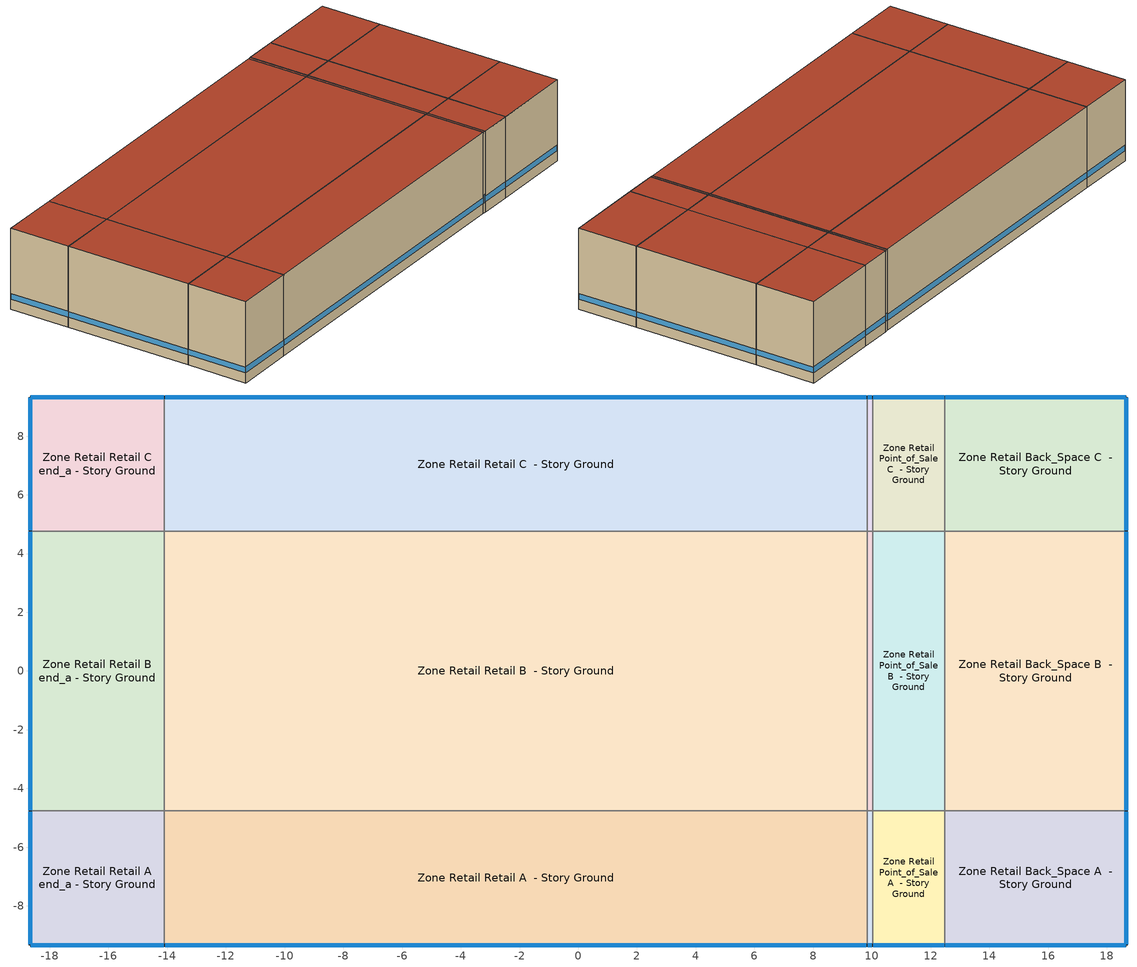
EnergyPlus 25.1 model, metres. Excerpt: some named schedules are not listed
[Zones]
Zone Retail Back_Space A  - Story Ground
 floor ground (ext-slab): 12.48,-9.33 12.48,-4.76 18.67,-4.76 18.67,-9.33 z0
 wall outside (Typical Insulated Steel Framed Exterior Wall R-17.24): 12.48,-9.33 18.67,-9.33 18.67,-4.76 z0:6.1
 wall to Zone Retail Point_of_Sale A  - Story Ground (Typical Interior Wall): 12.48,-4.76 12.48,-9.33 z0:6.1
 wall to Zone Retail Back_Space B  - Story Ground (Typical Interior Wall): 18.67,-4.76 12.48,-4.76 z0:6.1
 window (U 0.52 SHGC 0.49 Simple Glazing Window U-0.52 SHGC 0.49): 18.67,-9.31 18.67,-4.79 / 12.51,-9.33 18.64,-9.33 z0.76:1.19
 roof outside (Typical IEAD Roof R-25.0): 18.67,-9.33 18.67,-4.76 12.48,-4.76 12.48,-9.33 z6.1
Zone Retail Back_Space B  - Story Ground
 floor ground (ext-slab): 12.48,-4.76 12.48,4.76 18.67,4.76 18.67,-4.76 z0
 wall outside (Typical Insulated Steel Framed Exterior Wall R-17.24): 18.67,-4.76 18.67,4.76 z0:6.1
 wall to Zone Retail Point_of_Sale B  - Story Ground (Typical Interior Wall): 12.48,4.76 12.48,-4.76 z0:6.1
 wall to Zone Retail Back_Space C  - Story Ground (Typical Interior Wall): 18.67,4.76 12.48,4.76 z0:6.1
 window (U 0.52 SHGC 0.49 Simple Glazing Window U-0.52 SHGC 0.49): 18.67,-4.74 18.67,4.74 z0.76:1.19
 roof outside (Typical IEAD Roof R-25.0): 18.67,-4.76 18.67,4.76 12.48,4.76 12.48,-4.76 z6.1
Zone Retail Back_Space C  - Story Ground
 floor ground (ext-slab): 12.48,4.76 12.48,9.33 18.67,9.33 18.67,4.76 z0
 wall outside (Typical Insulated Steel Framed Exterior Wall R-17.24): 18.67,4.76 18.67,9.33 12.48,9.33 z0:6.1
 wall to Zone Retail Point_of_Sale C  - Story Ground (Typical Interior Wall): 12.48,9.33 12.48,4.76 z0:6.1
 window (U 0.52 SHGC 0.49 Simple Glazing Window U-0.52 SHGC 0.49): 18.64,9.33 12.51,9.33 / 18.67,4.79 18.67,9.31 z0.76:1.19
 roof outside (Typical IEAD Roof R-25.0): 18.67,4.76 18.67,9.33 12.48,9.33 12.48,4.76 z6.1
Zone Retail Entry A  - Story Ground
 floor ground (ext-slab): 9.84,-9.33 9.84,-4.76 10.03,-4.76 10.03,-9.33 z0
 wall outside (Typical Insulated Steel Framed Exterior Wall R-17.24): 9.84,-9.33 10.03,-9.33 z0:6.1
 wall to Zone Retail Retail A  - Story Ground (Typical Interior Wall): 9.84,-4.76 9.84,-9.33 z0:6.1
 wall to Zone Retail Entry B  - Story Ground (Typical Interior Wall): 10.03,-4.76 9.84,-4.76 z0:6.1
 wall to Zone Retail Point_of_Sale A  - Story Ground (Typical Interior Wall): 10.03,-9.33 10.03,-4.76 z0:6.1
 window (U 0.52 SHGC 0.49 Simple Glazing Window U-0.52 SHGC 0.49): 9.86,-9.33 10.01,-9.33 z0.76:1.34
 roof outside (Typical IEAD Roof R-25.0): 10.03,-9.33 10.03,-4.76 9.84,-4.76 9.84,-9.33 z6.1
Zone Retail Entry B  - Story Ground
 floor ground (ext-slab): 9.84,-4.76 9.84,4.76 10.03,4.76 10.03,-4.76 z0
 wall to Zone Retail Retail B  - Story Ground (Typical Interior Wall): 9.84,4.76 9.84,-4.76 z0:6.1
 wall to Zone Retail Entry C  - Story Ground (Typical Interior Wall): 10.03,4.76 9.84,4.76 z0:6.1
 wall to Zone Retail Point_of_Sale B  - Story Ground (Typical Interior Wall): 10.03,-4.76 10.03,4.76 z0:6.1
 roof outside (Typical IEAD Roof R-25.0): 10.03,-4.76 10.03,4.76 9.84,4.76 9.84,-4.76 z6.1
Zone Retail Entry C  - Story Ground
 floor ground (ext-slab): 9.84,4.76 9.84,9.33 10.03,9.33 10.03,4.76 z0
 wall outside (Typical Insulated Steel Framed Exterior Wall R-17.24): 10.03,9.33 9.84,9.33 z0:6.1
 wall to Zone Retail Retail C  - Story Ground (Typical Interior Wall): 9.84,9.33 9.84,4.76 z0:6.1
 wall to Zone Retail Point_of_Sale C  - Story Ground (Typical Interior Wall): 10.03,4.76 10.03,9.33 z0:6.1
 window (U 0.52 SHGC 0.49 Simple Glazing Window U-0.52 SHGC 0.49): 10.01,9.33 9.86,9.33 z0.76:1.34
 roof outside (Typical IEAD Roof R-25.0): 10.03,4.76 10.03,9.33 9.84,9.33 9.84,4.76 z6.1
Zone Retail Point_of_Sale A  - Story Ground
 floor ground (ext-slab): 10.03,-9.33 10.03,-4.76 12.48,-4.76 12.48,-9.33 z0
 wall outside (Typical Insulated Steel Framed Exterior Wall R-17.24): 10.03,-9.33 12.48,-9.33 z0:6.1
 wall to Zone Retail Point_of_Sale B  - Story Ground (Typical Interior Wall): 12.48,-4.76 10.03,-4.76 z0:6.1
 window (U 0.52 SHGC 0.49 Simple Glazing Window U-0.52 SHGC 0.49): 10.06,-9.33 12.46,-9.33 z0.76:1.2
 roof outside (Typical IEAD Roof R-25.0): 12.48,-9.33 12.48,-4.76 10.03,-4.76 10.03,-9.33 z6.1
Zone Retail Point_of_Sale B  - Story Ground
 floor ground (ext-slab): 10.03,-4.76 10.03,4.76 12.48,4.76 12.48,-4.76 z0
 wall to Zone Retail Point_of_Sale C  - Story Ground (Typical Interior Wall): 12.48,4.76 10.03,4.76 z0:6.1
 roof outside (Typical IEAD Roof R-25.0): 12.48,-4.76 12.48,4.76 10.03,4.76 10.03,-4.76 z6.1
Zone Retail Point_of_Sale C  - Story Ground
 floor ground (ext-slab): 10.03,4.76 10.03,9.33 12.48,9.33 12.48,4.76 z0
 wall outside (Typical Insulated Steel Framed Exterior Wall R-17.24): 12.48,9.33 10.03,9.33 z0:6.1
 window (U 0.52 SHGC 0.49 Simple Glazing Window U-0.52 SHGC 0.49): 12.46,9.33 10.06,9.33 z0.76:1.2
 roof outside (Typical IEAD Roof R-25.0): 12.48,4.76 12.48,9.33 10.03,9.33 10.03,4.76 z6.1
Zone Retail Retail A  - Story Ground
 floor ground (ext-slab): -14.09,-9.33 -14.09,-4.76 9.84,-4.76 9.84,-9.33 z0
 wall outside (Typical Insulated Steel Framed Exterior Wall R-17.24): -14.09,-9.33 9.84,-9.33 z0:6.1
 wall to Zone Retail Retail A end_a - Story Ground (Typical Interior Wall): -14.09,-4.76 -14.09,-9.33 z0:6.1
 wall to Zone Retail Retail B  - Story Ground (Typical Interior Wall): 9.84,-4.76 -14.09,-4.76 z0:6.1
 window (U 0.52 SHGC 0.49 Simple Glazing Window U-0.52 SHGC 0.49): -14.07,-9.33 9.81,-9.33 z0.76:1.19
 roof outside (Typical IEAD Roof R-25.0): 9.84,-9.33 9.84,-4.76 -14.09,-4.76 -14.09,-9.33 z6.1
Zone Retail Retail A end_a - Story Ground
 floor ground (ext-slab): -18.67,-9.33 -18.67,-4.76 -14.09,-4.76 -14.09,-9.33 z0
 wall outside (Typical Insulated Steel Framed Exterior Wall R-17.24): -18.67,-4.76 -18.67,-9.33 -14.09,-9.33 z0:6.1
 wall to Zone Retail Retail B end_a - Story Ground (Typical Interior Wall): -14.09,-4.76 -18.67,-4.76 z0:6.1
 window (U 0.52 SHGC 0.49 Simple Glazing Window U-0.52 SHGC 0.49): -18.67,-4.79 -18.67,-9.31 / -18.64,-9.33 -14.12,-9.33 z0.76:1.19
 roof outside (Typical IEAD Roof R-25.0): -14.09,-9.33 -14.09,-4.76 -18.67,-4.76 -18.67,-9.33 z6.1
Zone Retail Retail B  - Story Ground
 floor ground (ext-slab): -14.09,-4.76 -14.09,4.76 9.84,4.76 9.84,-4.76 z0
 wall to Zone Retail Retail B end_a - Story Ground (Typical Interior Wall): -14.09,4.76 -14.09,-4.76 z0:6.1
 wall to Zone Retail Retail C  - Story Ground (Typical Interior Wall): 9.84,4.76 -14.09,4.76 z0:6.1
 roof outside (Typical IEAD Roof R-25.0): 9.84,-4.76 9.84,4.76 -14.09,4.76 -14.09,-4.76 z6.1
Zone Retail Retail B end_a - Story Ground
 floor ground (ext-slab): -18.67,-4.76 -18.67,4.76 -14.09,4.76 -14.09,-4.76 z0
 wall outside (Typical Insulated Steel Framed Exterior Wall R-17.24): -18.67,4.76 -18.67,-4.76 z0:6.1
 wall to Zone Retail Retail C end_a - Story Ground (Typical Interior Wall): -14.09,4.76 -18.67,4.76 z0:6.1
 window (U 0.52 SHGC 0.49 Simple Glazing Window U-0.52 SHGC 0.49): -18.67,4.74 -18.67,-4.74 z0.76:1.19
 roof outside (Typical IEAD Roof R-25.0): -14.09,-4.76 -14.09,4.76 -18.67,4.76 -18.67,-4.76 z6.1
Zone Retail Retail C  - Story Ground
 floor ground (ext-slab): -14.09,4.76 -14.09,9.33 9.84,9.33 9.84,4.76 z0
 wall outside (Typical Insulated Steel Framed Exterior Wall R-17.24): 9.84,9.33 -14.09,9.33 z0:6.1
 wall to Zone Retail Retail C end_a - Story Ground (Typical Interior Wall): -14.09,9.33 -14.09,4.76 z0:6.1
 window (U 0.52 SHGC 0.49 Simple Glazing Window U-0.52 SHGC 0.49): 9.81,9.33 -14.07,9.33 z0.76:1.19
 roof outside (Typical IEAD Roof R-25.0): 9.84,4.76 9.84,9.33 -14.09,9.33 -14.09,4.76 z6.1
Zone Retail Retail C end_a - Story Ground
 floor ground (ext-slab): -18.67,4.76 -18.67,9.33 -14.09,9.33 -14.09,4.76 z0
 wall outside (Typical Insulated Steel Framed Exterior Wall R-17.24): -14.09,9.33 -18.67,9.33 -18.67,4.76 z0:6.1
 window (U 0.52 SHGC 0.49 Simple Glazing Window U-0.52 SHGC 0.49): -18.67,9.31 -18.67,4.79 / -14.12,9.33 -18.64,9.33 z0.76:1.19
 roof outside (Typical IEAD Roof R-25.0): -14.09,4.76 -14.09,9.33 -18.67,9.33 -18.67,4.76 z6.1
[Building]
ComStock DOE Ref Pre-1980|RetailStandalone: North Axis {deg}=0; Terrain=City
[Site:Location]
Cloquet Carlton Co_MN_USA: Latitude {deg}=46.7; Longitude {deg}=-92.5; Time Zone {hr}=-6; Elevation {m}=390
[Site:GroundTemperature:BuildingSurface]
19.527, 19.502, 19.536, 19.598, 20.002, 21.64, 22.225, 22.375, 21.449, 20.121, 19.802, 19.633
[Site:WaterMainsTemperature]
Calculation Method=Correlation; Annual Average Outdoor Air Temperature {C}=6.06667; Maximum Difference In Monthly Average Outdoor Air Temperatures {deltaC}=29.76
[SizingPeriod:DesignDay] Month=7; Day of Month=21; Day Type=SummerDesignDay; Daily Dry-Bulb Temperature Range {deltaC}=11.5; Dry-Bulb Temperature Range Modifier Type=DefaultMultipliers; Barometric Pressure {Pa}=96727; Wind Speed {m/s}=4.3; Wind Direction {deg}=200; Rain Indicator=No; Snow Indicator=No; Daylight Saving Time Indicator=No; Solar Model Indicator=ASHRAETau; ASHRAE Clear Sky Optical Depth for Beam Irradiance (taub)=0.352; ASHRAE Clear Sky Optical Depth for Diffuse Irradiance (taud)=2.36; Begin Environment Reset Mode=FullResetAtBeginEnvironment
Name | Maximum Dry-Bulb Temperature {C} | Humidity Condition Type | Wetbulb or DewPoint at Maximum Dry-Bulb {C}
Cloquet Carlton Co Ann Clg .4% Condns DB=>MWB 1 | 29 | Wetbulb | 21.9
Cloquet Carlton Co Ann Clg .4% Condns WB=>MDB 1 | 27.4 | Wetbulb | 23.7
Cloquet Carlton Co Ann Clg 1% Condns DB=>MWB 1 | 27.5 | Wetbulb | 20.7
Cloquet Carlton Co Ann Clg 2% Condns DP=>MDB 1 | 23.2 | Dewpoint | 19.7
[Material] Thermal Absorptance=0.9; Solar Absorptance=0.7
Name | Roughness | Thickness {m} | Conductivity {W/m-K} | Density {kg/m3} | Specific Heat {J/kg-K} | Visible Absorptance
25mm Stucco | Smooth | 0.0254 | 0.72 | 1856 | 840 | 0.7
5/8 in. Gypsum Board | MediumSmooth | 0.0159 | 0.16 | 800 | 1090 | 0.7
6 in. Normalweight Concrete Floor | MediumRough | 0.1524 | 2.31 | 2322 | 832 | 0.7
G01 13mm gypsum board | Smooth | 0.0127 | 0.160031 | 800.001 | 1090.73 | 0.5
Metal Roof Surface | Smooth | 0.0008 | 45.28 | 7824 | 500 | 0.7
Roof Membrane | VeryRough | 0.0095 | 0.16 | 1121.29 | 1460 | 0.7
Std Wood 6inch | MediumSmooth | 0.15 | 0.12 | 540 | 1210 | 0.7
[Material:NoMass] Roughness=Smooth; Thermal Absorptance=0.9; Solar Absorptance=0.7; Visible Absorptance=0.7
Name | Thermal Resistance {m2-K/W}
Typical Insulation R-15.06 | 2.65266
Typical Insulation R-23.88 | 4.206
[WindowMaterial:SimpleGlazingSystem]
U 0.52 SHGC 0.49 Simple Glazing U-0.93 SHGC 0.49: U-Factor {W/m2-K}=5.29157; Solar Heat Gain Coefficient=0.49; Visible Transmittance=0.41
[Construction]
ext-slab: 6 in. Normalweight Concrete Floor
InteriorFurnishings: Std Wood 6inch
Typical IEAD Roof R-25.0: Roof Membrane, Typical Insulation R-23.88, Metal Roof Surface
Typical Insulated Steel Framed Exterior Wall R-17.24: 25mm Stucco, 5/8 in. Gypsum Board, Typical Insulation R-15.06, 5/8 in. Gypsum Board
Typical Interior Wall: G01 13mm gypsum board, G01 13mm gypsum board
U 0.52 SHGC 0.49 Simple Glazing Window U-0.52 SHGC 0.49: U 0.52 SHGC 0.49 Simple Glazing U-0.93 SHGC 0.49
[Zone] Multiplier=1; Part of Total Floor Area=Yes
Zone Retail Back_Space A  - Story Ground; Zone Retail Back_Space B  - Story Ground; Zone Retail Back_Space C  - Story Ground; Zone Retail Entry A  - Story Ground; Zone Retail Entry B  - Story Ground; Zone Retail Entry C  - Story Ground; Zone Retail Point_of_Sale A  - Story Ground; Zone Retail Point_of_Sale B  - Story Ground; Zone Retail Point_of_Sale C  - Story Ground; Zone Retail Retail A  - Story Ground; Zone Retail Retail A end_a - Story Ground; Zone Retail Retail B  - Story Ground; Zone Retail Retail B end_a - Story Ground; Zone Retail Retail C  - Story Ground; Zone Retail Retail C end_a - Story Ground
[Space]
Name | Zone | Space Type
Retail Back_Space A  - Story Ground | Zone Retail Back_Space A  - Story Ground | Retail Back_Space - ComStock DOE Ref Pre-1980
Retail Back_Space B  - Story Ground | Zone Retail Back_Space B  - Story Ground | Retail Back_Space - ComStock DOE Ref Pre-1980
Retail Back_Space C  - Story Ground | Zone Retail Back_Space C  - Story Ground | Retail Back_Space - ComStock DOE Ref Pre-1980
Retail Entry A  - Story Ground | Zone Retail Entry A  - Story Ground | Retail Entry - ComStock DOE Ref Pre-1980
Retail Entry B  - Story Ground | Zone Retail Entry B  - Story Ground | Retail Entry - ComStock DOE Ref Pre-1980
Retail Entry C  - Story Ground | Zone Retail Entry C  - Story Ground | Retail Entry - ComStock DOE Ref Pre-1980
Retail Point_of_Sale A  - Story Ground | Zone Retail Point_of_Sale A  - Story Ground | Retail Point_of_Sale - ComStock DOE Ref Pre-1980
Retail Point_of_Sale B  - Story Ground | Zone Retail Point_of_Sale B  - Story Ground | Retail Point_of_Sale - ComStock DOE Ref Pre-1980
Retail Point_of_Sale C  - Story Ground | Zone Retail Point_of_Sale C  - Story Ground | Retail Point_of_Sale - ComStock DOE Ref Pre-1980
Retail Retail A  - Story Ground | Zone Retail Retail A  - Story Ground | Retail Retail - ComStock DOE Ref Pre-1980
Retail Retail A end_a - Story Ground | Zone Retail Retail A end_a - Story Ground | Retail Retail - ComStock DOE Ref Pre-1980
Retail Retail B  - Story Ground | Zone Retail Retail B  - Story Ground | Retail Retail - ComStock DOE Ref Pre-1980
Retail Retail B end_a - Story Ground | Zone Retail Retail B end_a - Story Ground | Retail Retail - ComStock DOE Ref Pre-1980
Retail Retail C  - Story Ground | Zone Retail Retail C  - Story Ground | Retail Retail - ComStock DOE Ref Pre-1980
Retail Retail C end_a - Story Ground | Zone Retail Retail C end_a - Story Ground | Retail Retail - ComStock DOE Ref Pre-1980
[SpaceList]
Retail Back_Space - ComStock DOE Ref Pre-1980: Retail Back_Space A  - Story Ground, Retail Back_Space C  - Story Ground, Retail Back_Space B  - Story Ground
Retail Entry - ComStock DOE Ref Pre-1980: Retail Entry A  - Story Ground, Retail Entry B  - Story Ground, Retail Entry C  - Story Ground
Retail Point_of_Sale - ComStock DOE Ref Pre-1980: Retail Point_of_Sale A  - Story Ground, Retail Point_of_Sale B  - Story Ground, Retail Point_of_Sale C  - Story Ground
Retail Retail - ComStock DOE Ref Pre-1980: Retail Retail A end_a - Story Ground, Retail Retail A  - Story Ground, Retail Retail B end_a - Story Ground, Retail Retail B  - Story Ground, Retail Retail C  - Story Ground, Retail Retail C end_a - Story Ground
[Lights] Schedule=Retail Bldg Light; Design Level Calculation Method=Watts/Area; Return Air Fraction=0; Fraction Radiant=0.7; Fraction Visible=0.2; Fraction Replaceable=1
Name | Zone or ZoneList or Space or SpaceList | Watts per Floor Area {W/m2}
Retail Back_Space Lights | Retail Back_Space - ComStock DOE Ref Pre-1980 | 6.78126
Retail Entry Lights | Retail Entry - ComStock DOE Ref Pre-1980 | 9.68752
Retail Point_of_Sale Lights | Retail Point_of_Sale - ComStock DOE Ref Pre-1980 | 18.0834
Retail Retail Lights | Retail Retail - ComStock DOE Ref Pre-1980 | 18.0834
[People] Number of People Schedule=Retail Bldg Occ; Number of People Calculation Method=People/Area; Fraction Radiant=0.3; Activity Level Schedule=Retail Activity; Work Efficiency Schedule=Work Efficiency Schedule; Clothing Insulation Schedule=Clothing Schedule; Air Velocity Schedule=Air Velocity Schedule; Thermal Comfort Model 1 Type=Pierce
Name | Zone or ZoneList or Space or SpaceList | People per Floor Area {person/m2}
Retail Back_Space People | Retail Back_Space - ComStock DOE Ref Pre-1980 | 0.0358438
Retail Entry People | Retail Entry - ComStock DOE Ref Pre-1980 | 0.161459
Retail Point_of_Sale People | Retail Point_of_Sale - ComStock DOE Ref Pre-1980 | 0.161459
Retail Retail People | Retail Retail - ComStock DOE Ref Pre-1980 | 0.161459
[ElectricEquipment] Schedule=Retail Bldg Equip; Design Level Calculation Method=Watts/Area; Fraction Latent=0; Fraction Radiant=0.5; Fraction Lost=0
Name | Zone or ZoneList or Space or SpaceList | Watts per Floor Area {W/m2}
Retail Back_Space Elec Equip | Retail Back_Space - ComStock DOE Ref Pre-1980 | 8.07293
Retail Point_of_Sale Elec Equip | Retail Point_of_Sale - ComStock DOE Ref Pre-1980 | 21.5278
Retail Retail Elec Equip | Retail Retail - ComStock DOE Ref Pre-1980 | 3.22917
[InternalMass] Construction=InteriorFurnishings
Name | Zone or ZoneList | Space or SpaceList | Surface Area {m2}
Retail Back_Space A  - Story Ground Mass | Zone Retail Back_Space A  - Story Ground | Retail Back_Space A  - Story Ground | 56.5272
Retail Back_Space B  - Story Ground Mass | Zone Retail Back_Space B  - Story Ground | Retail Back_Space B  - Story Ground | 117.717
Retail Back_Space C  - Story Ground Mass | Zone Retail Back_Space C  - Story Ground | Retail Back_Space C  - Story Ground | 56.5272
Retail Point_of_Sale A  - Story Ground Mass | Zone Retail Point_of_Sale A  - Story Ground | Retail Point_of_Sale A  - Story Ground | 22.4265
Retail Point_of_Sale B  - Story Ground Mass | Zone Retail Point_of_Sale B  - Story Ground | Retail Point_of_Sale B  - Story Ground | 46.7029
Retail Point_of_Sale C  - Story Ground Mass | Zone Retail Point_of_Sale C  - Story Ground | Retail Point_of_Sale C  - Story Ground | 22.4265
Retail Retail A  - Story Ground Mass | Zone Retail Retail A  - Story Ground | Retail Retail A  - Story Ground | 218.812
Retail Retail A end_a - Story Ground Mass | Zone Retail Retail A end_a - Story Ground | Retail Retail A end_a - Story Ground | 41.8064
Retail Retail B  - Story Ground Mass | Zone Retail Retail B  - Story Ground | Retail Retail B  - Story Ground | 455.673
Retail Retail B end_a - Story Ground Mass | Zone Retail Retail B end_a - Story Ground | Retail Retail B end_a - Story Ground | 87.061
Retail Retail C  - Story Ground Mass | Zone Retail Retail C  - Story Ground | Retail Retail C  - Story Ground | 218.812
Retail Retail C end_a - Story Ground Mass | Zone Retail Retail C end_a - Story Ground | Retail Retail C end_a - Story Ground | 41.8064
[ZoneInfiltration:DesignFlowRate] Schedule=Always On Discrete; Design Flow Rate Calculation Method=Flow/ExteriorArea; Constant Term Coefficient=0; Temperature Term Coefficient=0; Velocity Term Coefficient=0.224; Velocity Squared Term Coefficient=0; Density Basis=Outdoor
Name | Zone or ZoneList or Space or SpaceList | Flow Rate per Exterior Surface Area {m3/s-m2}
Retail Back_Space A  - Story Ground Infiltration | Retail Back_Space A  - Story Ground | 0.000716375
Retail Back_Space B  - Story Ground Infiltration | Retail Back_Space B  - Story Ground | 0.00050903
Retail Back_Space C  - Story Ground Infiltration | Retail Back_Space C  - Story Ground | 0.000716375
Retail Entry A  - Story Ground Infiltration | Retail Entry A  - Story Ground | 0.000585847
Retail Entry C  - Story Ground Infiltration | Retail Entry C  - Story Ground | 0.000585847
Retail Point_of_Sale A  - Story Ground Infiltration | Retail Point_of_Sale A  - Story Ground | 0.000585847
Retail Point_of_Sale C  - Story Ground Infiltration | Retail Point_of_Sale C  - Story Ground | 0.000585847
Retail Retail A  - Story Ground Infiltration | Retail Retail A  - Story Ground | 0.000585847
Retail Retail A end_a - Story Ground Infiltration | Retail Retail A end_a - Story Ground | 0.000745623
Retail Retail B end_a - Story Ground Infiltration | Retail Retail B end_a - Story Ground | 0.000585847
Retail Retail C  - Story Ground Infiltration | Retail Retail C  - Story Ground | 0.000585847
Retail Retail C end_a - Story Ground Infiltration | Retail Retail C end_a - Story Ground | 0.000745623
[ZoneControl:Thermostat] Temperature Difference Between Cutout And Setpoint {deltaC}=0
Name | Zone or ZoneList | Control Type Schedule | Control 1
Zone Retail Back_Space A  - Story Ground Thermostat | Zone Retail Back_Space A  - Story Ground | Zone Retail Back_Space A  - Story Ground Thermostat Schedule | Retail Back_Space - ComStock DOE Ref Pre-1980 Thermostat 2
Zone Retail Back_Space B  - Story Ground Thermostat | Zone Retail Back_Space B  - Story Ground | Zone Retail Back_Space B  - Story Ground Thermostat Schedule | Retail Back_Space - ComStock DOE Ref Pre-1980 Thermostat 1
Zone Retail Back_Space C  - Story Ground Thermostat | Zone Retail Back_Space C  - Story Ground | Zone Retail Back_Space C  - Story Ground Thermostat Schedule | Retail Back_Space - ComStock DOE Ref Pre-1980 Thermostat
Zone Retail Entry A  - Story Ground Thermostat | Zone Retail Entry A  - Story Ground | Zone Retail Entry A  - Story Ground Thermostat Schedule | Retail Entry - ComStock DOE Ref Pre-1980 Thermostat 1
Zone Retail Entry B  - Story Ground Thermostat | Zone Retail Entry B  - Story Ground | Zone Retail Entry B  - Story Ground Thermostat Schedule | Retail Entry - ComStock DOE Ref Pre-1980 Thermostat
Zone Retail Entry C  - Story Ground Thermostat | Zone Retail Entry C  - Story Ground | Zone Retail Entry C  - Story Ground Thermostat Schedule | Retail Entry - ComStock DOE Ref Pre-1980 Thermostat 2
Zone Retail Point_of_Sale A  - Story Ground Thermostat | Zone Retail Point_of_Sale A  - Story Ground | Zone Retail Point_of_Sale A  - Story Ground Thermostat Schedule | Retail Point_of_Sale - ComStock DOE Ref Pre-1980 Thermostat 2
Zone Retail Point_of_Sale B  - Story Ground Thermostat | Zone Retail Point_of_Sale B  - Story Ground | Zone Retail Point_of_Sale B  - Story Ground Thermostat Schedule | Retail Point_of_Sale - ComStock DOE Ref Pre-1980 Thermostat 1
Zone Retail Point_of_Sale C  - Story Ground Thermostat | Zone Retail Point_of_Sale C  - Story Ground | Zone Retail Point_of_Sale C  - Story Ground Thermostat Schedule | Retail Point_of_Sale - ComStock DOE Ref Pre-1980 Thermostat
Zone Retail Retail A  - Story Ground Thermostat | Zone Retail Retail A  - Story Ground | Zone Retail Retail A  - Story Ground Thermostat Schedule | Retail Retail - ComStock DOE Ref Pre-1980 Thermostat 1
Zone Retail Retail A end_a - Story Ground Thermostat | Zone Retail Retail A end_a - Story Ground | Zone Retail Retail A end_a - Story Ground Thermostat Schedule | Retail Retail - ComStock DOE Ref Pre-1980 Thermostat 2
Zone Retail Retail B  - Story Ground Thermostat | Zone Retail Retail B  - Story Ground | Zone Retail Retail B  - Story Ground Thermostat Schedule | Retail Retail - ComStock DOE Ref Pre-1980 Thermostat 5
Zone Retail Retail B end_a - Story Ground Thermostat | Zone Retail Retail B end_a - Story Ground | Zone Retail Retail B end_a - Story Ground Thermostat Schedule | Retail Retail - ComStock DOE Ref Pre-1980 Thermostat 4
Zone Retail Retail C  - Story Ground Thermostat | Zone Retail Retail C  - Story Ground | Zone Retail Retail C  - Story Ground Thermostat Schedule | Retail Retail - ComStock DOE Ref Pre-1980 Thermostat 3
Zone Retail Retail C end_a - Story Ground Thermostat | Zone Retail Retail C end_a - Story Ground | Zone Retail Retail C end_a - Story Ground Thermostat Schedule | Retail Retail - ComStock DOE Ref Pre-1980 Thermostat
[ThermostatSetpoint:DualSetpoint] Heating Setpoint Temperature Schedule=Retail HtgSetp
Name | Cooling Setpoint Temperature Schedule
Retail Back_Space - ComStock DOE Ref Pre-1980 Thermostat 2; Retail Back_Space - ComStock DOE Ref Pre-1980 Thermostat 1; Retail Back_Space - ComStock DOE Ref Pre-1980 Thermostat; Retail Point_of_Sale - ComStock DOE Ref Pre-1980 Thermostat 2; Retail Point_of_Sale - ComStock DOE Ref Pre-1980 Thermostat 1; Retail Point_of_Sale - ComStock DOE Ref Pre-1980 Thermostat; Retail Retail - ComStock DOE Ref Pre-1980 Thermostat 1; Retail Retail - ComStock DOE Ref Pre-1980 Thermostat 2; Retail Retail - ComStock DOE Ref Pre-1980 Thermostat 5; Retail Retail - ComStock DOE Ref Pre-1980 Thermostat 4; Retail Retail - ComStock DOE Ref Pre-1980 Thermostat 3; Retail Retail - ComStock DOE Ref Pre-1980 Thermostat | Retail ClgSetp
Retail Entry - ComStock DOE Ref Pre-1980 Thermostat 1; Retail Entry - ComStock DOE Ref Pre-1980 Thermostat; Retail Entry - ComStock DOE Ref Pre-1980 Thermostat 2 | Retail FRONT ENTRY COOLING
[Zone equipment]
Zone Retail Back_Space A  - Story Ground: Zone Retail Back_Space A  - Story Ground Electric Baseboard
Zone Retail Back_Space B  - Story Ground: Zone Retail Back_Space B  - Story Ground Electric Baseboard
Zone Retail Back_Space C  - Story Ground: Zone Retail Back_Space C  - Story Ground Electric Baseboard
Zone Retail Entry A  - Story Ground: Zone Retail Entry A  - Story Ground Electric Baseboard
Zone Retail Entry B  - Story Ground: Zone Retail Entry B  - Story Ground Electric Baseboard
Zone Retail Entry C  - Story Ground: Zone Retail Entry C  - Story Ground Electric Baseboard
Zone Retail Point_of_Sale A  - Story Ground: Zone Retail Point_of_Sale A  - Story Ground Electric Baseboard
Zone Retail Point_of_Sale B  - Story Ground: Zone Retail Point_of_Sale B  - Story Ground Electric Baseboard
Zone Retail Point_of_Sale C  - Story Ground: Zone Retail Point_of_Sale C  - Story Ground Electric Baseboard
Zone Retail Retail A  - Story Ground: Zone Retail Retail A  - Story Ground Electric Baseboard
Zone Retail Retail A end_a - Story Ground: Zone Retail Retail A end_a - Story Ground Electric Baseboard
Zone Retail Retail B  - Story Ground: Zone Retail Retail B  - Story Ground Electric Baseboard
Zone Retail Retail B end_a - Story Ground: Zone Retail Retail B end_a - Story Ground Electric Baseboard
Zone Retail Retail C  - Story Ground: Zone Retail Retail C  - Story Ground Electric Baseboard
Zone Retail Retail C end_a - Story Ground: Zone Retail Retail C end_a - Story Ground Electric Baseboard
[Sizing:Zone] Zone Cooling Design Supply Air Temperature Input Method=SupplyAirTemperature; Zone Cooling Design Supply Air Temperature {C}=14; Zone Cooling Design Supply Air Temperature Difference {deltaC}=11.11; Zone Heating Design Supply Air Temperature Input Method=SupplyAirTemperature; Zone Heating Design Supply Air Temperature {C}=40; Zone Heating Design Supply Air Temperature Difference {deltaC}=11.11; Zone Cooling Design Supply Air Humidity Ratio {kgWater/kgDryAir}=0.0085; Zone Heating Design Supply Air Humidity Ratio {kgWater/kgDryAir}=0.008; Cooling Design Air Flow Method=DesignDay; Cooling Design Air Flow Rate {m3/s}=0; Cooling Minimum Air Flow per Zone Floor Area {m3/s-m2}=0.000762; Cooling Minimum Air Flow {m3/s}=0; Cooling Minimum Air Flow Fraction=0; Heating Design Air Flow Method=DesignDay; Heating Design Air Flow Rate {m3/s}=0; Heating Maximum Air Flow per Zone Floor Area {m3/s-m2}=0.002032; Heating Maximum Air Flow {m3/s}=0.141576; Heating Maximum Air Flow Fraction=0.3; Account for Dedicated Outdoor Air System=No; Zone Load Sizing Method=Sensible Load Only No Latent Load; Zone Latent Cooling Design Supply Air Humidity Ratio Input Method=HumidityRatioDifference; Zone Cooling Design Supply Air Humidity Ratio Difference {kgWater/kgDryAir}=0.005; Zone Latent Heating Design Supply Air Humidity Ratio Input Method=HumidityRatioDifference; Zone Humidification Design Supply Air Humidity Ratio Difference {kgWater/kgDryAir}=0.005; Type of Space Sum to Use=Coincident
Name | Design Specification Outdoor Air Object
Zone Retail Back_Space A  - Story Ground; Zone Retail Back_Space B  - Story Ground; Zone Retail Back_Space C  - Story Ground | Retail Back_Space Ventilation
Zone Retail Entry A  - Story Ground; Zone Retail Entry B  - Story Ground; Zone Retail Entry C  - Story Ground | Retail Entry Ventilation
Zone Retail Point_of_Sale A  - Story Ground; Zone Retail Point_of_Sale B  - Story Ground; Zone Retail Point_of_Sale C  - Story Ground | Retail Point_of_Sale Ventilation
Zone Retail Retail A  - Story Ground; Zone Retail Retail A end_a - Story Ground; Zone Retail Retail B  - Story Ground; Zone Retail Retail B end_a - Story Ground; Zone Retail Retail C  - Story Ground; Zone Retail Retail C end_a - Story Ground | Retail Retail Ventilation
[DesignSpecification:OutdoorAir] Outdoor Air Method=Sum; Outdoor Air Flow per Person {m3/s-person}=0; Outdoor Air Flow per Zone {m3/s}=0; Outdoor Air Flow Air Changes per Hour {1/hr}=0
Name | Outdoor Air Flow per Zone Floor Area {m3/s-m2}
Retail Back_Space Ventilation | 0.000762
Retail Entry Ventilation; Retail Point_of_Sale Ventilation; Retail Retail Ventilation | 0.001524
[Exterior:Lights] Schedule=Always On Discrete; Control Option=AstronomicalClock
Name | Design Level {W}
Building Facades | 1837.12
Main Entries | 240
Other Doors | 219.75
Parking Areas and Drives | 1913.72
[Schedule:Day:Interval]
Retail Bldg Light Default: Average, 00:15, 0.0875, 00:30, 0.05, 05:00, 0.05, 05:15, 0.0875, 05:30, 0.125, 05:45, 0.1625, 06:00, 0.2, 06:15, 0.275, 06:30, 0.35, 06:45, 0.425, 07:00, 0.5, 07:15, 0.6, 07:30, 0.7, 07:45, 0.8, 08:00, 0.9, 17:15, 0.9, 17:30, 0.88, 17:45, 0.86, 18:00, 0.84, 18:15, 0.82, 18:30, 0.8, 18:45, 0.78, 19:00, 0.76, 19:15, 0.74, 19:30, 0.72, 19:45, 0.7, 20:00, 0.68, 20:15, 0.66, 20:30, 0.64, 20:45, 0.62, 21:00, 0.6, 21:30, 0.6, 21:45, 0.575, 22:00, 0.55, 22:15, 0.525, 22:30, 0.5, 22:45, 0.425, 23:00, 0.35, 23:15, 0.275, 23:30, 0.2, 23:45, 0.1625, 24:00, 0.125
Retail Bldg Light Sat Day: Average, 06:30, 0.05, 06:45, 0.0625, 07:00, 0.075, 07:15, 0.0875, 07:30, 0.1, 07:45, 0.15, 08:00, 0.2, 08:15, 0.25, 08:30, 0.3, 08:45, 0.375, 09:00, 0.45, 09:15, 0.525, 09:30, 0.6, 09:45, 0.675, 10:00, 0.75, 10:15, 0.825, 10:30, 0.9, 17:30, 0.9, 17:45, 0.8, 18:00, 0.7, 18:15, 0.6, 18:30, 0.5, 18:45, 0.45, 19:00, 0.4, 19:15, 0.35, 19:30, 0.3, 20:30, 0.3, 20:45, 0.25, 21:00, 0.2, 21:15, 0.15, 21:30, 0.1, 21:45, 0.0875, 22:00, 0.075, 22:15, 0.0625, 22:30, 0.05, 24:00, 0.05
Retail Bldg Light Sun Day: Average, 05:30, 0.05, 05:45, 0.05625, 06:00, 0.0625, 06:15, 0.06875, 06:30, 0.075, 06:45, 0.08125, 07:00, 0.0875, 07:15, 0.09375, 07:30, 0.1, 07:45, 0.1375, 08:00, 0.175, 08:15, 0.2125, 08:30, 0.25, 08:45, 0.2875, 09:00, 0.325, 09:15, 0.3625, 09:30, 0.4, 09:45, 0.410811, 10:00, 0.421622, 10:15, 0.432432, 10:30, 0.443243, 10:45, 0.454054, 11:00, 0.464865, 11:15, 0.475676, 11:30, 0.486486, 11:45, 0.497297, 12:00, 0.508108, 12:15, 0.518919, 12:30, 0.52973, 12:45, 0.540541, 13:00, 0.551351, 13:15, 0.562162, 13:30, 0.572973, 13:45, 0.583784, 14:00, 0.594595, 14:07, 0.6, 20:15, 0.6, 20:30, 0.55, 20:45, 0.5, 21:00, 0.45, 21:15, 0.4, 21:30, 0.35, 21:45, 0.3, 22:00, 0.25, 22:15, 0.2, 22:30, 0.1625, 22:45, 0.125, 23:00, 0.0875, 23:15, 0.05, 24:00, 0.05
Schedule Day 5: No, 01:00, 0.05, 02:00, 0.05, 03:00, 0.05, 04:00, 0.05, 05:00, 0.05, 06:00, 0.2, 07:00, 0.5, 08:00, 0.9, 09:00, 0.9, 10:00, 0.9, 11:00, 0.9, 12:00, 0.9, 13:00, 0.9, 14:00, 0.9, 15:00, 0, 16:00, 0, 17:00, 0, 18:00, 0, 19:00, 0, 20:00, 0, 21:00, 0, 22:00, 0, 23:00, 0, 24:00, 0
Schedule Day 6: No, 01:00, 0, 02:00, 0, 03:00, 0, 04:00, 0, 05:00, 0, 06:00, 0, 07:00, 0, 08:00, 0, 09:00, 0, 10:00, 0, 11:00, 0, 12:00, 0, 13:00, 0, 14:00, 0, 15:00, 0.9, 16:00, 0.9, 17:00, 0.9, 18:00, 0.84, 19:00, 0.76, 20:00, 0.68, 21:00, 0.6, 22:00, 0.55, 23:00, 0.35, 24:00, 0.125
Retail Bldg Light Summer Design Day; Retail Bldg Occ Summer Design Day; Retail Bldg Occ Winter Design Day; Clothing Schedule Default Winter Clothes; Retail Bldg Equip Summer Design Day: No, 24:00, 1
Retail Bldg Light Winter Design Day; Work Efficiency Schedule Default; Retail Bldg Equip Winter Design Day: No, 24:00, 0
Retail Bldg Occ Default: Average, 05:00, 0, 05:15, 0.025, 05:30, 0.05, 05:45, 0.075, 06:00, 0.1, 06:15, 0.125, 06:30, 0.15, 06:45, 0.175, 07:00, 0.2, 07:15, 0.275, 07:30, 0.35, 07:45, 0.425, 08:00, 0.5, 08:30, 0.5, 08:45, 0.525, 09:00, 0.55, 09:15, 0.575, 09:30, 0.6, 09:45, 0.625, 10:00, 0.65, 10:15, 0.675, 10:30, 0.7, 14:45, 0.7, 15:00, 0.725, 15:15, 0.75, 15:30, 0.775, 15:45, 0.8, 16:00, 0.775, 16:15, 0.75, 16:30, 0.725, 16:45, 0.7, 17:00, 0.65, 17:15, 0.6, 17:30, 0.55, 17:45, 0.5, 18:15, 0.5, 18:30, 0.486667, 18:45, 0.473333, 19:00, 0.46, 19:15, 0.446667, 19:30, 0.433333, 19:45, 0.42, 20:00, 0.406667, 20:15, 0.393333, 20:30, 0.38, 20:45, 0.366667, 21:00, 0.353333, 21:15, 0.34, 21:30, 0.326667, 21:45, 0.313333, 22:00, 0.3, 22:15, 0.2625, 22:30, 0.225, 22:45, 0.1875, 23:00, 0.15, 23:15, 0.1125, 23:30, 0.075, 23:45, 0.0375, 24:00, 0
Retail Bldg Occ Sat Day: Average, 06:30, 0, 06:45, 0.025, 07:00, 0.05, 07:15, 0.075, 07:30, 0.1, 07:45, 0.125, 08:00, 0.15, 08:15, 0.175, 08:30, 0.2, 08:45, 0.275, 09:00, 0.35, 09:15, 0.425, 09:30, 0.5, 09:45, 0.525, 10:00, 0.55, 10:15, 0.575, 10:30, 0.6, 10:45, 0.65, 11:00, 0.7, 11:15, 0.75, 11:30, 0.8, 16:30, 0.8, 16:45, 0.75, 17:00, 0.7, 17:15, 0.65, 17:30, 0.6, 17:45, 0.5, 18:00, 0.4, 18:15, 0.3, 18:30, 0.2, 20:30, 0.2, 20:45, 0.175, 21:00, 0.15, 21:15, 0.125, 21:30, 0.1, 21:45, 0.075, 22:00, 0.05, 22:15, 0.025, 22:30, 0, 24:00, 0
Retail Bldg Occ Sun Day: Average, 07:00, 0, 07:15, 0.025, 07:30, 0.05, 07:45, 0.075, 08:00, 0.1, 08:15, 0.125, 08:30, 0.15, 08:45, 0.175, 09:00, 0.2, 09:30, 0.2, 09:45, 0.210811, 10:00, 0.221622, 10:15, 0.232432, 10:30, 0.243243, 10:45, 0.254054, 11:00, 0.264865, 11:15, 0.275676, 11:30, 0.286486, 11:45, 0.297297, 12:00, 0.308108, 12:15, 0.318919, 12:30, 0.32973, 12:45, 0.340541, 13:00, 0.351351, 13:15, 0.362162, 13:30, 0.372973, 13:45, 0.383784, 14:00, 0.394595, 14:07, 0.4, 20:15, 0.4, 20:30, 0.35, 20:45, 0.3, 21:00, 0.25, 21:15, 0.2, 21:30, 0.175, 21:45, 0.15, 22:00, 0.125, 22:15, 0.1, 22:30, 0.075, 22:45, 0.05, 23:00, 0.025, 23:15, 0, 24:00, 0
Retail Activity Default; autogen Retail Activity 0_day_sch; autogen Retail Activity 1_day_sch: Average, 24:00, 120
Retail Activity Summer Design Day; Retail Activity Winter Design Day: No, 24:00, 120
Air Velocity Schedule Default: No, 24:00, 0.2
Retail Bldg Equip Default: Average, 00:15, 0.25, 00:30, 0.2, 05:00, 0.2, 05:15, 0.25, 05:30, 0.3, 05:45, 0.35, 06:00, 0.4, 06:15, 0.475, 06:30, 0.55, 06:45, 0.625, 07:00, 0.7, 07:15, 0.75, 07:30, 0.8, 07:45, 0.85, 08:00, 0.9, 17:15, 0.9, 17:30, 0.893333, 17:45, 0.886667, 18:00, 0.88, 18:15, 0.873333, 18:30, 0.866667, 18:45, 0.86, 19:00, 0.853333, 19:15, 0.846667, 19:30, 0.84, 19:45, 0.833333, 20:00, 0.826667, 20:15, 0.82, 20:30, 0.813333, 20:45, 0.806667, 21:00, 0.8, 21:30, 0.8, 21:45, 0.775, 22:00, 0.75, 22:15, 0.725, 22:30, 0.7, 22:45, 0.625, 23:00, 0.55, 23:15, 0.475, 23:30, 0.4, 23:45, 0.35, 24:00, 0.3
Retail Bldg Equip Sat Day: Average, 06:30, 0.15, 06:45, 0.1875, 07:00, 0.225, 07:15, 0.2625, 07:30, 0.3, 07:45, 0.35, 08:00, 0.4, 08:15, 0.45, 08:30, 0.5, 08:45, 0.575, 09:00, 0.65, 09:15, 0.725, 09:30, 0.8, 09:45, 0.825, 10:00, 0.85, 10:15, 0.875, 10:30, 0.9, 17:30, 0.9, 17:45, 0.85, 18:00, 0.8, 18:15, 0.75, 18:30, 0.7, 18:45, 0.65, 19:00, 0.6, 19:15, 0.55, 19:30, 0.5, 20:30, 0.5, 20:45, 0.45, 21:00, 0.4, 21:15, 0.35, 21:30, 0.3, 21:45, 0.2625, 22:00, 0.225, 22:15, 0.1875, 22:30, 0.15, 24:00, 0.15
Retail Bldg Equip Sun Day: Average, 05:30, 0.15, 05:45, 0.16875, 06:00, 0.1875, 06:15, 0.20625, 06:30, 0.225, 06:45, 0.24375, 07:00, 0.2625, 07:15, 0.28125, 07:30, 0.3, 07:45, 0.3375, 08:00, 0.375, 08:15, 0.4125, 08:30, 0.45, 08:45, 0.4875, 09:00, 0.525, 09:15, 0.5625, 09:30, 0.6, 09:45, 0.610811, 10:00, 0.621622, 10:15, 0.632432, 10:30, 0.643243, 10:45, 0.654054, 11:00, 0.664865, 11:15, 0.675676, 11:30, 0.686486, 11:45, 0.697297, 12:00, 0.708108, 12:15, 0.718919, 12:30, 0.72973, 12:45, 0.740541, 13:00, 0.751351, 13:15, 0.762162, 13:30, 0.772973, 13:45, 0.783784, 14:00, 0.794595, 14:07, 0.8, 20:15, 0.8, 20:30, 0.75, 20:45, 0.7, 21:00, 0.65, 21:15, 0.6, 21:30, 0.55, 21:45, 0.5, 22:00, 0.45, 22:15, 0.4, 22:30, 0.3375, 22:45, 0.275, 23:00, 0.2125, 23:15, 0.15, 24:00, 0.15
Schedule Day 11: No, 01:00, 0.2, 02:00, 0.2, 03:00, 0.2, 04:00, 0.2, 05:00, 0.2, 06:00, 0.4, 07:00, 0.7, 08:00, 0.9, 09:00, 0.9, 10:00, 0.9, 11:00, 0.9, 12:00, 0.9, 13:00, 0.9, 14:00, 0.9, 15:00, 0, 16:00, 0, 17:00, 0, 18:00, 0, 19:00, 0, 20:00, 0, 21:00, 0, 22:00, 0, 23:00, 0, 24:00, 0
Schedule Day 12: No, 01:00, 0, 02:00, 0, 03:00, 0, 04:00, 0, 05:00, 0, 06:00, 0, 07:00, 0, 08:00, 0, 09:00, 0, 10:00, 0, 11:00, 0, 12:00, 0, 13:00, 0, 14:00, 0, 15:00, 0.9, 16:00, 0.9, 17:00, 0.9, 18:00, 0.88, 19:00, 0.853333, 20:00, 0.826667, 21:00, 0.8, 22:00, 0.75, 23:00, 0.55, 24:00, 0.3
Retail HtgSetp Default: Average, 04:30, 15.6, 23:00, 21, 24:00, 15.6
Retail HtgSetp Sat Day: Average, 06:00, 15.6, 22:00, 21, 24:00, 15.6
Retail HtgSetp Sun Day: Average, 06:30, 15.6, 22:45, 21, 24:00, 15.6
Schedule Day 7: No, 01:00, 15.6, 02:00, 15.6, 03:00, 15.6, 04:00, 15.6, 05:00, 21, 06:00, 21, 07:00, 21, 08:00, 21, 09:00, 21, 10:00, 21, 11:00, 21, 12:00, 21, 13:00, 21, 14:00, 21, 15:00, 0, 16:00, 0, 17:00, 0, 18:00, 0, 19:00, 0, 20:00, 0, 21:00, 0, 22:00, 0, 23:00, 0, 24:00, 0
Schedule Day 8: No, 01:00, 0, 02:00, 0, 03:00, 0, 04:00, 0, 05:00, 0, 06:00, 0, 07:00, 0, 08:00, 0, 09:00, 0, 10:00, 0, 11:00, 0, 12:00, 0, 13:00, 0, 14:00, 0, 15:00, 21, 16:00, 21, 17:00, 21, 18:00, 21, 19:00, 21, 20:00, 21, 21:00, 21, 22:00, 21, 23:00, 21, 24:00, 15.6
Retail HtgSetp Summer Design Day: No, 24:00, 15.6
Retail HtgSetp Winter Design Day: No, 24:00, 21
Retail ClgSetp Default: Average, 04:30, 30, 23:00, 24, 24:00, 30
Retail ClgSetp Sat Day: Average, 06:00, 30, 22:00, 24, 24:00, 30
Retail ClgSetp Summer Design Day: No, 06:00, 30, 21:00, 24, 24:00, 30
[Schedule:Week:Daily]
Retail Bldg Light Week Rule - Jan1-Jan2: Retail Bldg Light Default, Retail Bldg Light Default, Retail Bldg Light Default, Retail Bldg Light Default, Retail Bldg Light Default, Retail Bldg Light Default, Retail Bldg Light Sat Day, Retail Bldg Light Default, Retail Bldg Light Summer Design Day, Retail Bldg Light Winter Design Day, Retail Bldg Light Default, Retail Bldg Light Default
Retail Bldg Light Week Rule - Jan3-Dec10; Retail Bldg Light Week Rule - Dec18-Dec31: Retail Bldg Light Sun Day, Retail Bldg Light Default, Retail Bldg Light Default, Retail Bldg Light Default, Retail Bldg Light Default, Retail Bldg Light Default, Retail Bldg Light Sat Day, Retail Bldg Light Default, Retail Bldg Light Summer Design Day, Retail Bldg Light Winter Design Day, Retail Bldg Light Default, Retail Bldg Light Default
Retail Bldg Light Week Rule - Dec11-Dec17: Retail Bldg Light Sun Day, Retail Bldg Light Default, Retail Bldg Light Default, Retail Bldg Light Default, Schedule Day 5, Schedule Day 6, Retail Bldg Light Sat Day, Retail Bldg Light Default, Retail Bldg Light Summer Design Day, Retail Bldg Light Winter Design Day, Retail Bldg Light Default, Retail Bldg Light Default
Retail Bldg Occ Week Rule - Jan1-Jan2: Retail Bldg Occ Default, Retail Bldg Occ Default, Retail Bldg Occ Default, Retail Bldg Occ Default, Retail Bldg Occ Default, Retail Bldg Occ Default, Retail Bldg Occ Sat Day, Retail Bldg Occ Default, Retail Bldg Occ Summer Design Day, Retail Bldg Occ Winter Design Day, Retail Bldg Occ Default, Retail Bldg Occ Default
Retail Bldg Occ Week Rule - Jan3-Dec31: Retail Bldg Occ Sun Day, Retail Bldg Occ Default, Retail Bldg Occ Default, Retail Bldg Occ Default, Retail Bldg Occ Default, Retail Bldg Occ Default, Retail Bldg Occ Sat Day, Retail Bldg Occ Default, Retail Bldg Occ Summer Design Day, Retail Bldg Occ Winter Design Day, Retail Bldg Occ Default, Retail Bldg Occ Default
Retail Activity Week Rule - Jan1-Jan2: Retail Activity Default, Retail Activity Default, Retail Activity Default, Retail Activity Default, Retail Activity Default, Retail Activity Default, autogen Retail Activity 0_day_sch, Retail Activity Default, Retail Activity Summer Design Day, Retail Activity Winter Design Day, Retail Activity Default, Retail Activity Default
Retail Activity Week Rule - Jan3-Dec24: autogen Retail Activity 1_day_sch, Retail Activity Default, Retail Activity Default, Retail Activity Default, Retail Activity Default, Retail Activity Default, autogen Retail Activity 0_day_sch, Retail Activity Default, Retail Activity Summer Design Day, Retail Activity Winter Design Day, Retail Activity Default, Retail Activity Default
Retail Activity Week Rule - Dec25-Dec31: autogen Retail Activity 1_day_sch, Retail Activity Default, Retail Activity Default, Retail Activity Default, Retail Activity Default, Retail Activity Default, Retail Activity Default, Retail Activity Default, Retail Activity Summer Design Day, Retail Activity Winter Design Day, Retail Activity Default, Retail Activity Default
Work Efficiency Schedule Week Rule - Jan1-Dec31: Work Efficiency Schedule Default, Work Efficiency Schedule Default, Work Efficiency Schedule Default, Work Efficiency Schedule Default, Work Efficiency Schedule Default, Work Efficiency Schedule Default, Work Efficiency Schedule Default, Work Efficiency Schedule Default, Work Efficiency Schedule Default, Work Efficiency Schedule Default, Work Efficiency Schedule Default, Work Efficiency Schedule Default
Clothing Schedule Week Rule - Jan1-Dec31: Clothing Schedule Default Winter Clothes, Clothing Schedule Default Winter Clothes, Clothing Schedule Default Winter Clothes, Clothing Schedule Default Winter Clothes, Clothing Schedule Default Winter Clothes, Clothing Schedule Default Winter Clothes, Clothing Schedule Default Winter Clothes, Clothing Schedule Default Winter Clothes, Clothing Schedule Default Winter Clothes, Clothing Schedule Default Winter Clothes, Clothing Schedule Default Winter Clothes, Clothing Schedule Default Winter Clothes
Air Velocity Schedule Week Rule - Jan1-Dec31: Air Velocity Schedule Default, Air Velocity Schedule Default, Air Velocity Schedule Default, Air Velocity Schedule Default, Air Velocity Schedule Default, Air Velocity Schedule Default, Air Velocity Schedule Default, Air Velocity Schedule Default, Air Velocity Schedule Default, Air Velocity Schedule Default, Air Velocity Schedule Default, Air Velocity Schedule Default
Retail Bldg Equip Week Rule - Jan1-Jan2: Retail Bldg Equip Default, Retail Bldg Equip Default, Retail Bldg Equip Default, Retail Bldg Equip Default, Retail Bldg Equip Default, Retail Bldg Equip Default, Retail Bldg Equip Sat Day, Retail Bldg Equip Default, Retail Bldg Equip Summer Design Day, Retail Bldg Equip Winter Design Day, Retail Bldg Equip Default, Retail Bldg Equip Default
Retail Bldg Equip Week Rule - Jan3-Dec10; Retail Bldg Equip Week Rule - Dec18-Dec31: Retail Bldg Equip Sun Day, Retail Bldg Equip Default, Retail Bldg Equip Default, Retail Bldg Equip Default, Retail Bldg Equip Default, Retail Bldg Equip Default, Retail Bldg Equip Sat Day, Retail Bldg Equip Default, Retail Bldg Equip Summer Design Day, Retail Bldg Equip Winter Design Day, Retail Bldg Equip Default, Retail Bldg Equip Default
Retail Bldg Equip Week Rule - Dec11-Dec17: Retail Bldg Equip Sun Day, Retail Bldg Equip Default, Retail Bldg Equip Default, Retail Bldg Equip Default, Schedule Day 11, Schedule Day 12, Retail Bldg Equip Sat Day, Retail Bldg Equip Default, Retail Bldg Equip Summer Design Day, Retail Bldg Equip Winter Design Day, Retail Bldg Equip Default, Retail Bldg Equip Default
Retail HtgSetp Week Rule - Jan1-Jan2: Retail HtgSetp Default, Retail HtgSetp Default, Retail HtgSetp Default, Retail HtgSetp Default, Retail HtgSetp Default, Retail HtgSetp Default, Retail HtgSetp Sat Day, Retail HtgSetp Default, Retail HtgSetp Summer Design Day, Retail HtgSetp Winter Design Day, Retail HtgSetp Default, Retail HtgSetp Default
Retail HtgSetp Week Rule - Jan3-Dec10; Retail HtgSetp Week Rule - Dec18-Dec31: Retail HtgSetp Sun Day, Retail HtgSetp Default, Retail HtgSetp Default, Retail HtgSetp Default, Retail HtgSetp Default, Retail HtgSetp Default, Retail HtgSetp Sat Day, Retail HtgSetp Default, Retail HtgSetp Summer Design Day, Retail HtgSetp Winter Design Day, Retail HtgSetp Default, Retail HtgSetp Default
Retail HtgSetp Week Rule - Dec11-Dec17: Retail HtgSetp Sun Day, Retail HtgSetp Default, Retail HtgSetp Default, Retail HtgSetp Default, Schedule Day 7, Schedule Day 8, Retail HtgSetp Sat Day, Retail HtgSetp Default, Retail HtgSetp Summer Design Day, Retail HtgSetp Winter Design Day, Retail HtgSetp Default, Retail HtgSetp Default
Retail ClgSetp Week Rule - Jan1-Jan2: Retail ClgSetp Default, Retail ClgSetp Default, Retail ClgSetp Default, Retail ClgSetp Default, Retail ClgSetp Default, Retail ClgSetp Default, Retail ClgSetp Sat Day, Retail ClgSetp Default, Retail ClgSetp Summer Design Day, Retail ClgSetp Winter Design Day, Retail ClgSetp Default, Retail ClgSetp Default
Retail ClgSetp Week Rule - Jan3-Dec10; Retail ClgSetp Week Rule - Dec18-Dec31: Retail ClgSetp Sun Day, Retail ClgSetp Default, Retail ClgSetp Default, Retail ClgSetp Default, Retail ClgSetp Default, Retail ClgSetp Default, Retail ClgSetp Sat Day, Retail ClgSetp Default, Retail ClgSetp Summer Design Day, Retail ClgSetp Winter Design Day, Retail ClgSetp Default, Retail ClgSetp Default
Retail ClgSetp Week Rule - Dec11-Dec17: Retail ClgSetp Sun Day, Retail ClgSetp Default, Retail ClgSetp Default, Retail ClgSetp Default, Schedule Day 13, Schedule Day 14, Retail ClgSetp Sat Day, Retail ClgSetp Default, Retail ClgSetp Summer Design Day, Retail ClgSetp Winter Design Day, Retail ClgSetp Default, Retail ClgSetp Default
Retail FRONT ENTRY COOLING Week Rule - Jan1-Jan2: Retail FRONT ENTRY COOLING Default, Retail FRONT ENTRY COOLING Default, Retail FRONT ENTRY COOLING Default, Retail FRONT ENTRY COOLING Default, Retail FRONT ENTRY COOLING Default, Retail FRONT ENTRY COOLING Default, autogen Retail FRONT ENTRY COOLING 0_day_sch, Retail FRONT ENTRY COOLING Default, Retail FRONT ENTRY COOLING Summer Design Day, Retail FRONT ENTRY COOLING Winter Design Day, Retail FRONT ENTRY COOLING Default, Retail FRONT ENTRY COOLING Default
Retail FRONT ENTRY COOLING Week Rule - Jan3-Dec10; Retail FRONT ENTRY COOLING Week Rule - Dec18-Dec24: autogen Retail FRONT ENTRY COOLING 1_day_sch, Retail FRONT ENTRY COOLING Default, Retail FRONT ENTRY COOLING Default, Retail FRONT ENTRY COOLING Default, Retail FRONT ENTRY COOLING Default, Retail FRONT ENTRY COOLING Default, autogen Retail FRONT ENTRY COOLING 0_day_sch, Retail FRONT ENTRY COOLING Default, Retail FRONT ENTRY COOLING Summer Design Day, Retail FRONT ENTRY COOLING Winter Design Day, Retail FRONT ENTRY COOLING Default, Retail FRONT ENTRY COOLING Default
Retail FRONT ENTRY COOLING Week Rule - Dec11-Dec17: autogen Retail FRONT ENTRY COOLING 1_day_sch, Retail FRONT ENTRY COOLING Default, Retail FRONT ENTRY COOLING Default, Retail FRONT ENTRY COOLING Default, Schedule Day 3, Schedule Day 4, autogen Retail FRONT ENTRY COOLING 0_day_sch, Retail FRONT ENTRY COOLING Default, Retail FRONT ENTRY COOLING Summer Design Day, Retail FRONT ENTRY COOLING Winter Design Day, Retail FRONT ENTRY COOLING Default, Retail FRONT ENTRY COOLING Default
Retail FRONT ENTRY COOLING Week Rule - Dec25-Dec31: autogen Retail FRONT ENTRY COOLING 1_day_sch, Retail FRONT ENTRY COOLING Default, Retail FRONT ENTRY COOLING Default, Retail FRONT ENTRY COOLING Default, Retail FRONT ENTRY COOLING Default, Retail FRONT ENTRY COOLING Default, Retail FRONT ENTRY COOLING Default, Retail FRONT ENTRY COOLING Default, Retail FRONT ENTRY COOLING Summer Design Day, Retail FRONT ENTRY COOLING Winter Design Day, Retail FRONT ENTRY COOLING Default, Retail FRONT ENTRY COOLING Default
[Schedule:Year]
Retail Bldg Light: Retail Bldg Light Week Rule - Jan1-Jan2, 1, 1, 1, 2, Retail Bldg Light Week Rule - Jan3-Dec10, 1, 3, 12, 10, Retail Bldg Light Week Rule - Dec11-Dec17, 12, 11, 12, 17, Retail Bldg Light Week Rule - Dec18-Dec31, 12, 18, 12, 31
Retail Bldg Occ: Retail Bldg Occ Week Rule - Jan1-Jan2, 1, 1, 1, 2, Retail Bldg Occ Week Rule - Jan3-Dec31, 1, 3, 12, 31
Retail Activity: Retail Activity Week Rule - Jan1-Jan2, 1, 1, 1, 2, Retail Activity Week Rule - Jan3-Dec24, 1, 3, 12, 24, Retail Activity Week Rule - Dec25-Dec31, 12, 25, 12, 31
Work Efficiency Schedule: Work Efficiency Schedule Week Rule - Jan1-Dec31, 1, 1, 12, 31
Clothing Schedule: Clothing Schedule Week Rule - Jan1-Dec31, 1, 1, 12, 31
Air Velocity Schedule: Air Velocity Schedule Week Rule - Jan1-Dec31, 1, 1, 12, 31
Retail Bldg Equip: Retail Bldg Equip Week Rule - Jan1-Jan2, 1, 1, 1, 2, Retail Bldg Equip Week Rule - Jan3-Dec10, 1, 3, 12, 10, Retail Bldg Equip Week Rule - Dec11-Dec17, 12, 11, 12, 17, Retail Bldg Equip Week Rule - Dec18-Dec31, 12, 18, 12, 31
Retail HtgSetp: Retail HtgSetp Week Rule - Jan1-Jan2, 1, 1, 1, 2, Retail HtgSetp Week Rule - Jan3-Dec10, 1, 3, 12, 10, Retail HtgSetp Week Rule - Dec11-Dec17, 12, 11, 12, 17, Retail HtgSetp Week Rule - Dec18-Dec31, 12, 18, 12, 31
Retail ClgSetp: Retail ClgSetp Week Rule - Jan1-Jan2, 1, 1, 1, 2, Retail ClgSetp Week Rule - Jan3-Dec10, 1, 3, 12, 10, Retail ClgSetp Week Rule - Dec11-Dec17, 12, 11, 12, 17, Retail ClgSetp Week Rule - Dec18-Dec31, 12, 18, 12, 31
Retail FRONT ENTRY COOLING: Retail FRONT ENTRY COOLING Week Rule - Jan1-Jan2, 1, 1, 1, 2, Retail FRONT ENTRY COOLING Week Rule - Jan3-Dec10, 1, 3, 12, 10, Retail FRONT ENTRY COOLING Week Rule - Dec11-Dec17, 12, 11, 12, 17, Retail FRONT ENTRY COOLING Week Rule - Dec18-Dec24, 12, 18, 12, 24, Retail FRONT ENTRY COOLING Week Rule - Dec25-Dec31, 12, 25, 12, 31
[Schedule:Compact]
Zone Retail Back_Space A  - Story Ground Thermostat Schedule; Zone Retail Back_Space B  - Story Ground Thermostat Schedule; Zone Retail Back_Space C  - Story Ground Thermostat Schedule; Zone Retail Entry A  - Story Ground Thermostat Schedule; Zone Retail Entry B  - Story Ground Thermostat Schedule; Zone Retail Entry C  - Story Ground Thermostat Schedule; Zone Retail Point_of_Sale A  - Story Ground Thermostat Schedule; Zone Retail Point_of_Sale B  - Story Ground Thermostat Schedule; Zone Retail Point_of_Sale C  - Story Ground Thermostat Schedule; Zone Retail Retail A  - Story Ground Thermostat Schedule; Zone Retail Retail A end_a - Story Ground Thermostat Schedule; Zone Retail Retail B  - Story Ground Thermostat Schedule; Zone Retail Retail B end_a - Story Ground Thermostat Schedule; Zone Retail Retail C  - Story Ground Thermostat Schedule; Zone Retail Retail C end_a - Story Ground Thermostat Schedule: Through: 12/31, For: AllDays, Until: 24:00, 4
[Schedule:Constant]
Always On Discrete: Hourly Value=1
